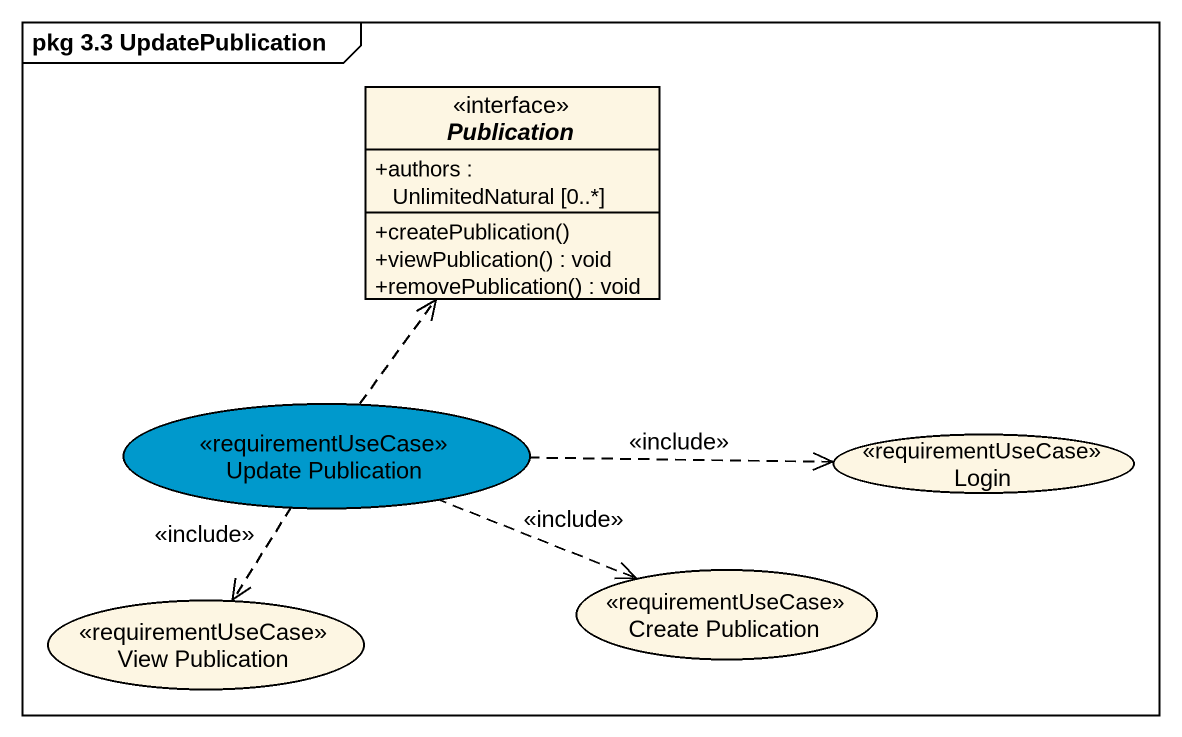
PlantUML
@startuml
mainframe pkg 3.3 UpdatePublication
allowmixing
hide circle
hide empty members
skinparam classAttributeIconSize 0
interface Publication {
  +authors : UnlimitedNatural [0..*]
  +createPublication()
  +viewPublication() : void
  +removePublication() : void
}
usecase "Update Publication" as Update_Publication <<requirementUseCase>> #0099CC
usecase Login <<requirementUseCase>>
usecase "View Publication" as View_Publication <<requirementUseCase>>
usecase "Create Publication" as Create_Publication <<requirementUseCase>>
Update_Publication .up.> Publication
Update_Publication .right.> Login : <<include>>
Update_Publication ..> View_Publication : <<include>>
Update_Publication .right.> Create_Publication : <<include>>
@enduml
